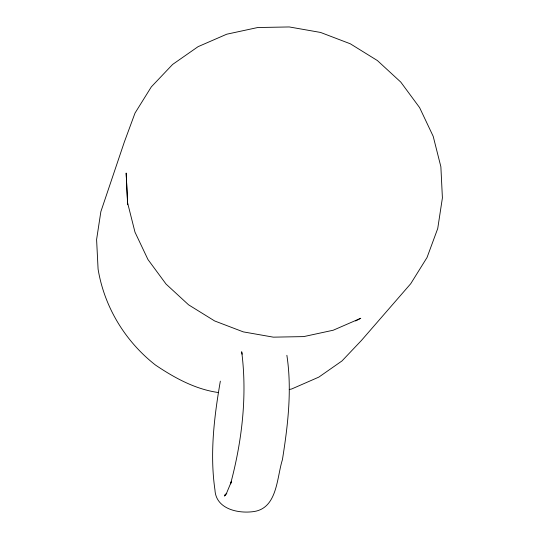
<?xml version="1.0" encoding="UTF-8"?>
<svg xmlns="http://www.w3.org/2000/svg" width="539" height="539" viewBox="0 0 539 539"><rect width="100%" height="100%" fill="white"/><g stroke="black" fill="none" stroke-linecap="round" stroke-linejoin="round"><path stroke-width="0.81" d="M220.336 381.161C214.172 416.916 209.678 453.818 214.96 489.958C215.923 509.375 238.939 513.957 254.496 511.457C277.612 507.482 276.837 477.008 282.416 459.733C287.887 425.359 292.145 389.953 286.876 355.295M225.612 494.89L224.406 496.021L226.697 492.862L231.406 481.543L230.577 483.881C241.977 441.138 247.388 395.808 241.688 351.765L242.146 354.217M224.662 495.119L226.818 493.758M355.578 320.968L360.753 318.266L333.243 330.218L303.733 336.599L273.361 337.158L243.278 331.876L214.65 320.954L188.576 304.818L166.059 284.08L147.962 259.535L134.979 232.141L127.615 202.933L126.153 173.046L127.622 204.753M289.248 389.502L291.693 388.969L318.832 377.111L341.989 360.941L361.352 340.547L410.725 283.716L427.029 257.514L437.729 228.536L442.404 197.894L440.875 166.767L433.208 136.354L419.611 107.618L400.8 82.117L377.401 60.563L350.303 43.787L320.55 32.441L289.281 26.95L257.709 27.529L226.724 34.213L198.082 46.664L172.621 64.437L151.331 86.86L135.026 113.062L124.327 142.04L100.854 211.679L96.596 239.552L98.085 269.129C104.371 307.129 125.203 341.362 155.481 365.051C174.488 377.866 195.32 389.306 218.315 392.52M127.615 202.933L127.696 204.618"/></g></svg>
